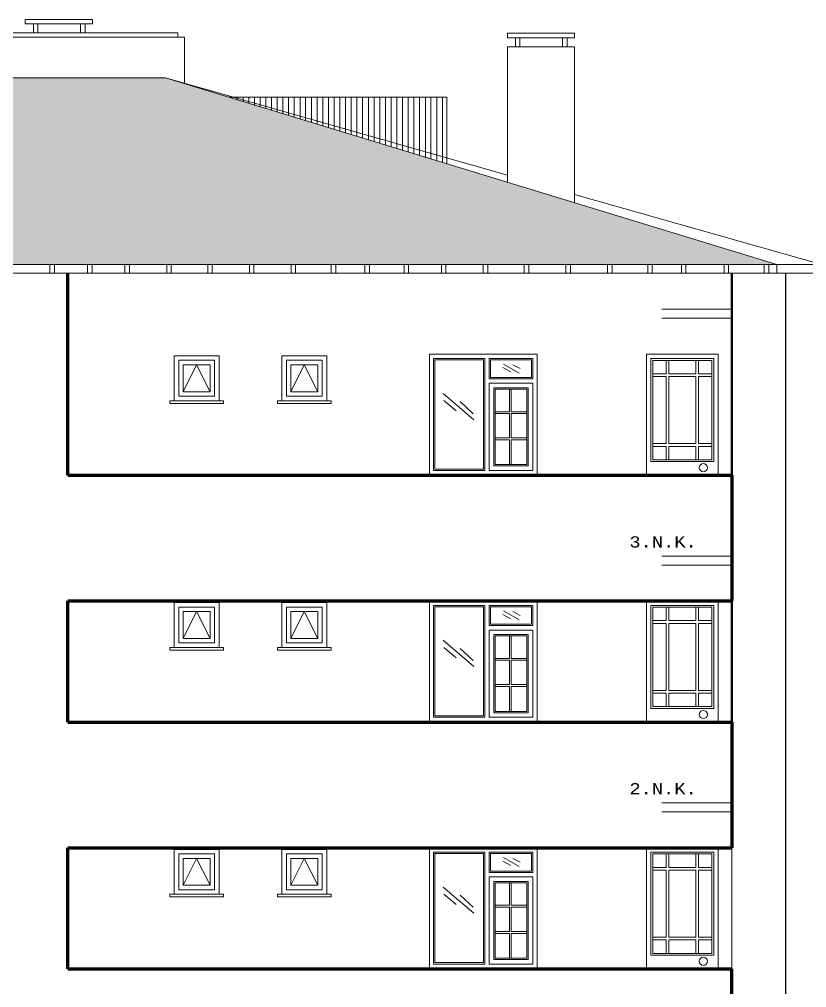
# Model space of a CAD drawing. Header units: millimetres. Extents: x 35860 to 71103, y -11298 to -8385.
# Drawn here: x 60569 to 61447, y -10119 to -9040 of the extents above; entities that cross this region are included whole.
import ezdxf
from ezdxf.enums import TextEntityAlignment as Align

# ---------------------------------------------------------------- set-up
doc = ezdxf.new("R2010")
doc.units = ezdxf.units.MM
doc.header["$MEASUREMENT"] = 0
doc.layers.get('0').update_dxf_attribs({"lineweight": 15})
for name, color, linetype, lineweight in [('02', 2, 'Continuous', 20), ('03_Yazı', 1, 'Continuous', 30), ('05', 4, 'Continuous', 50), ('07', 3, 'Continuous', 70)]:
    doc.layers.add(name, color=color, linetype=linetype, lineweight=lineweight)
doc.layers.add('1', color=1, linetype='Continuous')
doc.styles.add('C', font='')
doc.styles.get('C').set_extended_font_data('Courier New Tur')

msp = doc.modelspace()

# ---------------------------------------------------------------- hatches: boundary and pattern name
h = msp.add_hatch()
h.set_pattern_fill('AR-RSHKE,_O', color=256, scale=0.075)
h.set_pattern_definition([(0, (-8.576, 0), (48.5775, 22.86), [11.43, -9.525, 13.335, -5.715, 17.145, -7.62]), (0, (2.854, 0.952), (48.5775, 22.86), [9.525, -36.195, 7.62, -11.43]), (0, (25.714, -1.429), (48.5775, 22.86), [5.715, -59.055]), (90, (-8.576, 0), (-16.1925, 22.86), [21.9075, -69.5325]), (90, (2.854, 0), (-16.1925, 22.86), [21.43125, -70.00875]), (90, (12.379, 0), (-16.1925, 22.86), [20.0025, -71.4375]), (90, (25.714, -1.429), (-16.1925, 22.86), [21.9075, -69.5325]), (90, (31.429, -1.429), (-16.1925, 22.86), [21.9075, -69.5325]), (90, (48.574, 0), (-16.1925, 22.86), [20.955, -70.485])])
h.paths.add_polyline_path([(60732.1, -9105.4), (60494.8, -9105.4), (59763.2, -9313.4), (61413.5, -9313.4)])

# ---------------------------------------------------------------- linework, layer by layer
for p, q in [((61113.2, -9055.9), (61113.2, -9060.9)), ((61113.2, -9055.9), (61188.2, -9055.9)), ((61113.2, -9060.9), (61188.2, -9060.9)), ((61122.2, -9070.9), (61122.2, -9060.9)), ((61127.2, -9070.9), (61127.2, -9060.9)), ((61174.8, -9070.9), (61174.8, -9060.9)), ((61179.8, -9070.9), (61179.8, -9060.9)), ((61188.2, -9055.9), (61188.2, -9060.9)), ((61113.2, -9070.9), (61113.2, -9221.7)), ((61113.2, -9070.9), (61188.2, -9070.9)), ((61188.2, -9070.9), (61188.2, -9244.6)), ((60494.8, -9105.4), (60732.1, -9105.4)), ((60732.1, -9105.4), (61413.5, -9313.4)), ((61113.2, -9214.1), (60732.1, -9105.4)), ((61463.5, -9313.4), (61188.2, -9235.4)), ((59763.2, -9313.4), (61413.5, -9313.4)), ((60603.3, -9323.4), (60603.3, -9313.4)), ((60608.3, -9323.4), (60608.3, -9313.4)), ((60645.4, -9323.4), (60645.4, -9313.4)), ((60650.4, -9323.4), (60650.4, -9313.4)), ((60687, -9323.4), (60687, -9313.4)), ((60692, -9323.4), (60692, -9313.4)), ((60733.5, -9323.4), (60733.5, -9313.4)), ((60738.5, -9323.4), (60738.5, -9313.4)), ((60779.2, -9323.4), (60779.2, -9313.4)), ((60784.2, -9323.4), (60784.2, -9313.4)), ((60825.7, -9323.4), (60825.7, -9313.4)), ((60830.7, -9323.4), (60830.7, -9313.4)), ((60872.1, -9323.4), (60872.1, -9313.4)), ((60877.1, -9323.4), (60877.1, -9313.4)), ((60917, -9323.4), (60917, -9313.4)), ((60922, -9323.4), (60922, -9313.4)), ((60954.5, -9323.4), (60954.5, -9313.4)), ((60959.5, -9323.4), (60959.5, -9313.4)), ((60998.2, -9323.4), (60998.2, -9313.4)), ((61003.2, -9323.4), (61003.2, -9313.4)), ((61039.8, -9323.4), (61039.8, -9313.4)), ((61044.8, -9323.4), (61044.8, -9313.4)), ((61086.3, -9323.4), (61086.3, -9313.4)), ((61091.3, -9323.4), (61091.3, -9313.4)), ((61132, -9323.4), (61132, -9313.4)), ((61137, -9323.4), (61137, -9313.4)), ((61178.5, -9323.4), (61178.5, -9313.4)), ((61183.5, -9323.4), (61183.5, -9313.4)), ((61225, -9323.4), (61225, -9313.4)), ((61230, -9323.4), (61230, -9313.4)), ((61269.8, -9323.4), (61269.8, -9313.4)), ((61274.8, -9323.4), (61274.8, -9313.4)), ((61307.3, -9323.4), (61307.3, -9313.4)), ((61312.3, -9323.4), (61312.3, -9313.4)), ((61354.7, -9323.4), (61354.7, -9313.4)), ((61359.7, -9323.4), (61359.7, -9313.4)), ((61399.5, -9323.4), (61399.5, -9313.4)), ((61404.5, -9323.4), (61404.5, -9313.4)), ((61413.5, -9323.4), (61413.5, -9313.4)), ((61413.5, -9313.4), (61423.5, -9313.4)), ((61423.5, -9313.4), (61463.5, -9313.4)), ((61363.5, -9323.4), (59813.2, -9323.4)), ((60813.2, -9323.4), (59913.2, -9323.4)), ((61363.5, -9323.4), (61413.5, -9323.4)), ((61463.5, -9323.4), (61413.5, -9323.4)), ((61285.4, -9363.4), (61363.5, -9363.4)), ((61285.4, -9373.4), (61363.5, -9373.4)), ((61026.5, -9548.4), (61026.5, -9413.4)), ((61026.5, -9548.4), (61026.5, -9413.4)), ((61026.5, -9548), (61026.5, -9413.4)), ((61026.5, -9413.4), (61146.5, -9413.4)), ((61026.5, -9548.4), (61026.5, -9413.4)), ((61026.5, -9548.4), (61026.5, -9413.4)), ((61026.5, -9548), (61026.5, -9413.4)), ((61026.5, -9413.4), (61026.5, -9548.4)), ((61026.5, -9413.4), (61026.5, -9548.4)), ((61026.5, -9413.4), (61026.5, -9548.4)), ((61030.8, -9471.4), (61030.8, -9418.4)), ((61030.8, -9471.4), (61030.8, -9418.4)), ((61030.8, -9471.4), (61030.8, -9418.4)), ((61030.8, -9418.4), (61088.1, -9418.4)), ((61046.5, -9413.4), (61146.5, -9413.4)), ((61046.5, -9413.4), (61146.5, -9413.4)), ((61050.8, -9418.4), (61088.1, -9418.4)), ((61050.8, -9418.4), (61088.1, -9418.4)), ((61088.1, -9468.9), (61088.1, -9418.4)), ((61088.1, -9468.9), (61088.1, -9418.4)), ((61088.1, -9468.9), (61088.1, -9418.4)), ((61093.1, -9418.4), (61093.1, -9440.9)), ((61093.1, -9418.4), (61141.5, -9418.4)), ((61093.1, -9418.4), (61093.1, -9440.9)), ((61093.1, -9418.4), (61141.5, -9418.4)), ((61093.1, -9418.4), (61093.1, -9440.9)), ((61093.1, -9418.4), (61141.5, -9418.4)), ((61141.5, -9418.4), (61141.5, -9440.9)), ((61141.5, -9418.4), (61141.5, -9440.9)), ((61141.5, -9418.4), (61141.5, -9440.9)), ((61146.5, -9413.4), (61146.5, -9548.4)), ((61146.5, -9413.4), (61146.5, -9545.9)), ((61146.5, -9548.4), (61146.5, -9413.4)), ((61146.5, -9413.4), (61146.5, -9548.4)), ((61146.5, -9413.4), (61146.5, -9545.9)), ((61146.5, -9548.4), (61146.5, -9413.4)), ((61146.5, -9413.4), (61146.5, -9548.4)), ((61146.5, -9413.4), (61146.5, -9545.9)), ((61146.5, -9548.4), (61146.5, -9413.4)), ((61268.2, -9548.4), (61268.2, -9413.4)), ((61268.2, -9548.4), (61268.2, -9413.4)), ((61268.2, -9548), (61268.2, -9413.4)), ((61268.2, -9413.4), (61268.2, -9548.4)), ((61268.2, -9413.4), (61268.2, -9548.4)), ((61268.2, -9413.4), (61268.2, -9548.4)), ((61348.2, -9413.4), (61268.2, -9413.4)), ((61348.2, -9413.4), (61268.2, -9413.4)), ((61348.2, -9413.4), (61268.2, -9413.4)), ((61273.2, -9418.4), (61273.2, -9533.2)), ((61343.2, -9418.4), (61273.2, -9418.4)), ((61273.2, -9418.4), (61273.2, -9533.2)), ((61343.2, -9418.4), (61273.2, -9418.4)), ((61273.2, -9418.4), (61273.2, -9533.2)), ((61343.2, -9418.4), (61273.2, -9418.4)), ((61343.2, -9418.4), (61343.2, -9533.2)), ((61343.2, -9418.4), (61343.2, -9533.2)), ((61343.2, -9418.4), (61343.2, -9533.2)), ((61348.2, -9413.4), (61348.2, -9548.4)), ((60766.9, -9425.3), (60751.9, -9455.3)), ((60781.9, -9455.3), (60766.9, -9425.3)), ((60886.9, -9425.3), (60871.9, -9455.3)), ((60901.9, -9455.3), (60886.9, -9425.3)), ((61032.3, -9466.4), (61032.3, -9419.9)), ((61032.3, -9466.4), (61032.3, -9419.9)), ((61032.3, -9419.9), (61086.6, -9419.9)), ((61032.3, -9466.4), (61032.3, -9419.9)), ((61052.3, -9419.9), (61086.6, -9419.9)), ((61052.3, -9419.9), (61086.6, -9419.9)), ((61086.6, -9463.9), (61086.6, -9419.9)), ((61086.6, -9463.9), (61086.6, -9419.9)), ((61086.6, -9463.9), (61086.6, -9419.9)), ((61094.6, -9419.9), (61094.6, -9439.4)), ((61094.6, -9419.9), (61140, -9419.9)), ((61094.6, -9419.9), (61094.6, -9439.4)), ((61094.6, -9419.9), (61140, -9419.9)), ((61094.6, -9419.9), (61094.6, -9439.4)), ((61094.6, -9419.9), (61140, -9419.9)), ((61117.1, -9433.3), (61108.1, -9428.4)), ((61126.5, -9434.5), (61108.8, -9424.5)), ((61127.5, -9429.6), (61119.5, -9425.3)), ((61140, -9419.9), (61140, -9439.4)), ((61140, -9419.9), (61140, -9439.4)), ((61140, -9419.9), (61140, -9439.4)), ((61275.2, -9420.4), (61275.2, -9531.2)), ((61341.2, -9420.4), (61275.2, -9420.4)), ((61275.2, -9420.4), (61275.2, -9531.2)), ((61341.2, -9420.4), (61275.2, -9420.4)), ((61275.2, -9420.4), (61275.2, -9531.2)), ((61341.2, -9420.4), (61275.2, -9420.4)), ((61290.2, -9420.4), (61290.2, -9435.4)), ((61290.2, -9420.4), (61290.2, -9435.4)), ((61290.2, -9420.4), (61290.2, -9435.4)), ((61293.2, -9420.4), (61293.2, -9435.4)), ((61293.2, -9420.4), (61293.2, -9435.4)), ((61293.2, -9420.4), (61293.2, -9435.4)), ((61323.2, -9420.4), (61323.2, -9435.4)), ((61323.2, -9420.4), (61323.2, -9435.4)), ((61323.2, -9420.4), (61323.2, -9435.4)), ((61326.2, -9420.4), (61326.2, -9435.4)), ((61326.2, -9420.4), (61326.2, -9435.4)), ((61326.2, -9420.4), (61326.2, -9435.4)), ((61341.2, -9420.4), (61341.2, -9531.2)), ((61341.2, -9420.4), (61341.2, -9531.2)), ((61341.2, -9420.4), (61341.2, -9531.2)), ((61140, -9439.4), (61094.6, -9439.4)), ((61140, -9439.4), (61094.6, -9439.4)), ((61140, -9439.4), (61094.6, -9439.4)), ((61290.2, -9435.4), (61275.2, -9435.4)), ((61290.2, -9435.4), (61275.2, -9435.4)), ((61290.2, -9435.4), (61275.2, -9435.4)), ((61290.2, -9438.4), (61275.2, -9438.4)), ((61290.2, -9438.4), (61275.2, -9438.4)), ((61290.2, -9438.4), (61275.2, -9438.4)), ((61290.2, -9438.4), (61290.2, -9513.2)), ((61290.2, -9438.4), (61290.2, -9513.2)), ((61290.2, -9438.4), (61290.2, -9513.2)), ((61323.2, -9435.4), (61293.2, -9435.4)), ((61323.2, -9435.4), (61293.2, -9435.4)), ((61323.2, -9435.4), (61293.2, -9435.4)), ((61293.2, -9438.4), (61293.2, -9513.2)), ((61323.2, -9438.4), (61293.2, -9438.4)), ((61293.2, -9438.4), (61293.2, -9513.2)), ((61323.2, -9438.4), (61293.2, -9438.4)), ((61293.2, -9438.4), (61293.2, -9513.2)), ((61323.2, -9438.4), (61293.2, -9438.4)), ((61323.2, -9438.4), (61323.2, -9513.2)), ((61323.2, -9438.4), (61323.2, -9513.2)), ((61323.2, -9438.4), (61323.2, -9513.2)), ((61341.2, -9435.4), (61326.2, -9435.4)), ((61341.2, -9435.4), (61326.2, -9435.4)), ((61341.2, -9435.4), (61326.2, -9435.4)), ((61326.2, -9438.4), (61326.2, -9513.2)), ((61341.2, -9438.4), (61326.2, -9438.4)), ((61326.2, -9438.4), (61326.2, -9513.2)), ((61341.2, -9438.4), (61326.2, -9438.4)), ((61326.2, -9438.4), (61326.2, -9513.2)), ((61341.2, -9438.4), (61326.2, -9438.4)), ((61086.6, -9541.5), (61086.6, -9447.4)), ((61086.6, -9541.5), (61086.6, -9447.4)), ((61086.6, -9541.5), (61086.6, -9447.4)), ((61088.1, -9543), (61088.1, -9445.9)), ((61088.1, -9543), (61088.1, -9445.9)), ((61088.1, -9543), (61088.1, -9445.9)), ((61141.5, -9440.9), (61093.1, -9440.9)), ((61141.5, -9440.9), (61093.1, -9440.9)), ((61141.5, -9440.9), (61093.1, -9440.9)), ((61093.1, -9445.9), (61093.1, -9543)), ((61093.1, -9445.9), (61141.5, -9445.9)), ((61093.1, -9445.9), (61093.1, -9543)), ((61093.1, -9445.9), (61141.5, -9445.9)), ((61093.1, -9445.9), (61093.1, -9543)), ((61093.1, -9445.9), (61141.5, -9445.9)), ((61098.1, -9538), (61098.1, -9450.9)), ((61098.1, -9450.9), (61136.5, -9450.9)), ((61098.1, -9538), (61098.1, -9450.9)), ((61098.1, -9450.9), (61136.5, -9450.9)), ((61098.1, -9538), (61098.1, -9450.9)), ((61098.1, -9450.9), (61136.5, -9450.9)), ((61136.5, -9450.9), (61136.5, -9538)), ((61136.5, -9450.9), (61136.5, -9538)), ((61136.5, -9450.9), (61136.5, -9538)), ((61141.5, -9445.9), (61141.5, -9543)), ((61141.5, -9445.9), (61141.5, -9543)), ((61141.5, -9445.9), (61141.5, -9543)), ((61030.8, -9543), (61030.8, -9458.4)), ((61030.8, -9543), (61030.8, -9458.4)), ((61030.8, -9543), (61030.8, -9458.4)), ((61032.3, -9541.5), (61032.3, -9459.9)), ((61032.3, -9541.5), (61032.3, -9459.9)), ((61032.3, -9541.5), (61032.3, -9459.9)), ((61075.9, -9486.5), (61041.5, -9457.2)), ((61099.6, -9536.5), (61099.6, -9452.4)), ((61099.6, -9452.4), (61135, -9452.4)), ((61099.6, -9536.5), (61099.6, -9452.4)), ((61099.6, -9452.4), (61135, -9452.4)), ((61099.6, -9536.5), (61099.6, -9452.4)), ((61099.6, -9452.4), (61135, -9452.4)), ((61115.6, -9452.4), (61115.6, -9477.6)), ((61115.6, -9452.4), (61115.6, -9477.6)), ((61115.6, -9452.4), (61115.6, -9477.6)), ((61117.6, -9452.4), (61117.6, -9477.6)), ((61117.6, -9452.4), (61117.6, -9477.6)), ((61117.6, -9452.4), (61117.6, -9477.6)), ((61135, -9452.4), (61135, -9536.5)), ((61135, -9452.4), (61135, -9536.5)), ((61135, -9452.4), (61135, -9536.5)), ((60736.9, -9468.3), (60736.9, -9465.3)), ((60736.9, -9465.3), (60741.9, -9465.3)), ((60796.9, -9468.3), (60736.9, -9468.3)), ((60791.9, -9465.3), (60796.9, -9465.3)), ((60796.9, -9465.3), (60796.9, -9468.3)), ((60856.9, -9468.3), (60856.9, -9465.3)), ((60856.9, -9465.3), (60861.9, -9465.3)), ((60916.9, -9468.3), (60856.9, -9468.3)), ((60911.9, -9465.3), (60916.9, -9465.3)), ((60916.9, -9465.3), (60916.9, -9468.3)), ((61056.3, -9476.8), (61042.5, -9465.2)), ((61075.2, -9479.8), (61060.6, -9466.4)), ((61099.6, -9477.6), (61115.6, -9477.6)), ((61099.6, -9477.6), (61115.6, -9477.6)), ((61099.6, -9477.6), (61115.6, -9477.6)), ((61099.6, -9479.6), (61115.6, -9479.6)), ((61099.6, -9479.6), (61115.6, -9479.6)), ((61099.6, -9479.6), (61115.6, -9479.6)), ((61115.6, -9479.6), (61115.6, -9506.7)), ((61115.6, -9479.6), (61115.6, -9506.7)), ((61115.6, -9479.6), (61115.6, -9506.7)), ((61117.6, -9477.6), (61135, -9477.6)), ((61117.6, -9477.6), (61135, -9477.6)), ((61117.6, -9477.6), (61135, -9477.6)), ((61117.6, -9479.6), (61117.6, -9506.7)), ((61117.6, -9479.6), (61135, -9479.6)), ((61117.6, -9479.6), (61117.6, -9506.7)), ((61117.6, -9479.6), (61135, -9479.6)), ((61117.6, -9479.6), (61117.6, -9506.7)), ((61117.6, -9479.6), (61135, -9479.6)), ((61099.6, -9506.7), (61115.6, -9506.7)), ((61099.6, -9506.7), (61115.6, -9506.7)), ((61099.6, -9506.7), (61115.6, -9506.7)), ((61115.6, -9508.9), (61099.6, -9508.9)), ((61115.6, -9508.9), (61099.6, -9508.9)), ((61115.6, -9508.9), (61099.6, -9508.9)), ((61115.6, -9508.9), (61115.6, -9536.5)), ((61115.6, -9508.9), (61115.6, -9536.5)), ((61115.6, -9508.9), (61115.6, -9536.5)), ((61117.6, -9506.7), (61135.1, -9506.7)), ((61117.6, -9506.7), (61135.1, -9506.7)), ((61117.6, -9506.7), (61135.1, -9506.7)), ((61117.6, -9508.9), (61117.6, -9536.5)), ((61135, -9508.9), (61117.6, -9508.9)), ((61117.6, -9508.9), (61117.6, -9536.5)), ((61135, -9508.9), (61117.6, -9508.9)), ((61117.6, -9508.9), (61117.6, -9536.5)), ((61135, -9508.9), (61117.6, -9508.9)), ((61275.2, -9513.2), (61290.2, -9513.2)), ((61275.2, -9513.2), (61290.2, -9513.2)), ((61275.2, -9513.2), (61290.2, -9513.2)), ((61293.2, -9513.2), (61323.2, -9513.2)), ((61293.2, -9513.2), (61323.2, -9513.2)), ((61293.2, -9513.2), (61323.2, -9513.2)), ((61326.2, -9513.2), (61341.2, -9513.2)), ((61326.2, -9513.2), (61341.2, -9513.2)), ((61326.2, -9513.2), (61341.2, -9513.2)), ((61275.2, -9516.2), (61290.2, -9516.2)), ((61275.2, -9516.2), (61290.2, -9516.2)), ((61275.2, -9516.2), (61290.2, -9516.2)), ((61290.2, -9516.2), (61290.2, -9531.2)), ((61290.2, -9516.2), (61290.2, -9531.2)), ((61290.2, -9516.2), (61290.2, -9531.2)), ((61293.2, -9516.2), (61323.2, -9516.2)), ((61293.2, -9516.2), (61293.2, -9531.2)), ((61293.2, -9516.2), (61323.2, -9516.2)), ((61293.2, -9516.2), (61293.2, -9531.2)), ((61293.2, -9516.2), (61323.2, -9516.2)), ((61293.2, -9516.2), (61293.2, -9531.2)), ((61323.2, -9516.2), (61323.2, -9531.2)), ((61323.2, -9516.2), (61323.2, -9531.2)), ((61323.2, -9516.2), (61323.2, -9531.2)), ((61326.2, -9516.2), (61326.2, -9531.2)), ((61326.2, -9516.2), (61341.2, -9516.2)), ((61326.2, -9516.2), (61326.2, -9531.2)), ((61326.2, -9516.2), (61341.2, -9516.2)), ((61326.2, -9516.2), (61326.2, -9531.2)), ((61326.2, -9516.2), (61341.2, -9516.2)), ((61135, -9536.5), (61099.6, -9536.5)), ((61135, -9536.5), (61099.6, -9536.5)), ((61135, -9536.5), (61099.6, -9536.5)), ((61273.2, -9533.2), (61343.2, -9533.2)), ((61273.2, -9533.2), (61343.2, -9533.2)), ((61273.2, -9533.2), (61343.2, -9533.2)), ((61275.2, -9531.2), (61341.2, -9531.2)), ((61275.2, -9531.2), (61341.2, -9531.2)), ((61275.2, -9531.2), (61341.2, -9531.2)), ((61088.1, -9543), (61030.8, -9543)), ((61086.6, -9541.5), (61032.3, -9541.5)), ((61088.1, -9543), (61050.8, -9543)), ((61088.1, -9543), (61050.8, -9543)), ((61086.6, -9541.5), (61052.3, -9541.5)), ((61086.6, -9541.5), (61052.3, -9541.5)), ((61141.5, -9543), (61093.1, -9543)), ((61141.5, -9543), (61093.1, -9543)), ((61141.5, -9543), (61093.1, -9543)), ((61136.5, -9538), (61098.1, -9538)), ((61136.5, -9538), (61098.1, -9538)), ((61136.5, -9538), (61098.1, -9538)), ((61285.4, -9638.4), (61363.5, -9638.4)), ((61285.4, -9648.4), (61363.5, -9648.4)), ((61026.5, -9823.4), (61026.5, -9688.4)), ((61026.5, -9823.4), (61026.5, -9688.4)), ((61026.5, -9823), (61026.5, -9688.4)), ((61026.5, -9688.4), (61146.5, -9688.4)), ((61026.5, -9823.4), (61026.5, -9688.4)), ((61026.5, -9823.4), (61026.5, -9688.4)), ((61026.5, -9823), (61026.5, -9688.4)), ((61026.5, -9688.4), (61026.5, -9823.4)), ((61026.5, -9688.4), (61026.5, -9823.4)), ((61026.5, -9688.4), (61026.5, -9823.4)), ((61046.5, -9688.4), (61146.5, -9688.4)), ((61046.5, -9688.4), (61146.5, -9688.4)), ((61146.5, -9688.4), (61146.5, -9823.4)), ((61146.5, -9688.4), (61146.5, -9820.9)), ((61146.5, -9823.4), (61146.5, -9688.4)), ((61146.5, -9688.4), (61146.5, -9823.4)), ((61146.5, -9688.4), (61146.5, -9820.9)), ((61146.5, -9823.4), (61146.5, -9688.4)), ((61146.5, -9688.4), (61146.5, -9823.4)), ((61146.5, -9688.4), (61146.5, -9820.9)), ((61146.5, -9823.4), (61146.5, -9688.4)), ((61268.2, -9823.4), (61268.2, -9688.4)), ((61268.2, -9823.4), (61268.2, -9688.4)), ((61268.2, -9823), (61268.2, -9688.4)), ((61268.2, -9688.4), (61268.2, -9823.4)), ((61268.2, -9688.4), (61268.2, -9823.4)), ((61268.2, -9688.4), (61268.2, -9823.4)), ((61348.2, -9688.4), (61268.2, -9688.4)), ((61348.2, -9688.4), (61268.2, -9688.4)), ((61348.2, -9688.4), (61268.2, -9688.4)), ((61348.2, -9688.4), (61348.2, -9823.4)), ((61030.8, -9746.4), (61030.8, -9693.4)), ((61030.8, -9746.4), (61030.8, -9693.4)), ((61030.8, -9746.4), (61030.8, -9693.4)), ((61030.8, -9693.4), (61088.1, -9693.4)), ((61032.3, -9741.4), (61032.3, -9694.9)), ((61032.3, -9741.4), (61032.3, -9694.9)), ((61032.3, -9694.9), (61086.6, -9694.9)), ((61032.3, -9741.4), (61032.3, -9694.9)), ((61050.8, -9693.4), (61088.1, -9693.4)), ((61050.8, -9693.4), (61088.1, -9693.4)), ((61052.3, -9694.9), (61086.6, -9694.9)), ((61052.3, -9694.9), (61086.6, -9694.9)), ((61086.6, -9738.9), (61086.6, -9694.9)), ((61086.6, -9738.9), (61086.6, -9694.9)), ((61086.6, -9738.9), (61086.6, -9694.9)), ((61088.1, -9743.9), (61088.1, -9693.4)), ((61088.1, -9743.9), (61088.1, -9693.4)), ((61088.1, -9743.9), (61088.1, -9693.4)), ((61093.1, -9693.4), (61093.1, -9715.9)), ((61093.1, -9693.4), (61141.5, -9693.4)), ((61093.1, -9693.4), (61093.1, -9715.9)), ((61093.1, -9693.4), (61141.5, -9693.4)), ((61093.1, -9693.4), (61093.1, -9715.9)), ((61093.1, -9693.4), (61141.5, -9693.4)), ((61094.6, -9694.9), (61094.6, -9714.4)), ((61094.6, -9694.9), (61140, -9694.9)), ((61094.6, -9694.9), (61094.6, -9714.4)), ((61094.6, -9694.9), (61140, -9694.9)), ((61094.6, -9694.9), (61094.6, -9714.4)), ((61094.6, -9694.9), (61140, -9694.9)), ((61140, -9694.9), (61140, -9714.4)), ((61140, -9694.9), (61140, -9714.4)), ((61140, -9694.9), (61140, -9714.4)), ((61141.5, -9693.4), (61141.5, -9715.9)), ((61141.5, -9693.4), (61141.5, -9715.9)), ((61141.5, -9693.4), (61141.5, -9715.9)), ((61273.2, -9693.4), (61273.2, -9808.2)), ((61343.2, -9693.4), (61273.2, -9693.4)), ((61273.2, -9693.4), (61273.2, -9808.2)), ((61343.2, -9693.4), (61273.2, -9693.4)), ((61273.2, -9693.4), (61273.2, -9808.2)), ((61343.2, -9693.4), (61273.2, -9693.4)), ((61275.2, -9695.4), (61275.2, -9806.2)), ((61341.2, -9695.4), (61275.2, -9695.4)), ((61275.2, -9695.4), (61275.2, -9806.2)), ((61341.2, -9695.4), (61275.2, -9695.4)), ((61275.2, -9695.4), (61275.2, -9806.2)), ((61341.2, -9695.4), (61275.2, -9695.4)), ((61290.2, -9695.4), (61290.2, -9710.4)), ((61290.2, -9695.4), (61290.2, -9710.4)), ((61290.2, -9695.4), (61290.2, -9710.4)), ((61293.2, -9695.4), (61293.2, -9710.4)), ((61293.2, -9695.4), (61293.2, -9710.4)), ((61293.2, -9695.4), (61293.2, -9710.4)), ((61323.2, -9695.4), (61323.2, -9710.4)), ((61323.2, -9695.4), (61323.2, -9710.4)), ((61323.2, -9695.4), (61323.2, -9710.4)), ((61326.2, -9695.4), (61326.2, -9710.4)), ((61326.2, -9695.4), (61326.2, -9710.4)), ((61326.2, -9695.4), (61326.2, -9710.4)), ((61341.2, -9695.4), (61341.2, -9806.2)), ((61341.2, -9695.4), (61341.2, -9806.2)), ((61341.2, -9695.4), (61341.2, -9806.2)), ((61343.2, -9693.4), (61343.2, -9808.2)), ((61343.2, -9693.4), (61343.2, -9808.2)), ((61343.2, -9693.4), (61343.2, -9808.2)), ((60766.9, -9700.3), (60751.9, -9730.3)), ((60781.9, -9730.3), (60766.9, -9700.3)), ((60886.9, -9700.3), (60871.9, -9730.3)), ((60901.9, -9730.3), (60886.9, -9700.3)), ((61117.1, -9708.3), (61108.1, -9703.4)), ((61126.5, -9709.5), (61108.8, -9699.5)), ((61127.5, -9704.6), (61119.5, -9700.3)), ((61141.5, -9715.9), (61093.1, -9715.9)), ((61141.5, -9715.9), (61093.1, -9715.9)), ((61141.5, -9715.9), (61093.1, -9715.9)), ((61140, -9714.4), (61094.6, -9714.4)), ((61140, -9714.4), (61094.6, -9714.4)), ((61140, -9714.4), (61094.6, -9714.4)), ((61290.2, -9710.4), (61275.2, -9710.4)), ((61290.2, -9710.4), (61275.2, -9710.4)), ((61290.2, -9710.4), (61275.2, -9710.4)), ((61290.2, -9713.4), (61275.2, -9713.4)), ((61290.2, -9713.4), (61275.2, -9713.4)), ((61290.2, -9713.4), (61275.2, -9713.4)), ((61290.2, -9713.4), (61290.2, -9788.2)), ((61290.2, -9713.4), (61290.2, -9788.2)), ((61290.2, -9713.4), (61290.2, -9788.2)), ((61323.2, -9710.4), (61293.2, -9710.4)), ((61323.2, -9710.4), (61293.2, -9710.4)), ((61323.2, -9710.4), (61293.2, -9710.4)), ((61293.2, -9713.4), (61293.2, -9788.2)), ((61323.2, -9713.4), (61293.2, -9713.4)), ((61293.2, -9713.4), (61293.2, -9788.2)), ((61323.2, -9713.4), (61293.2, -9713.4)), ((61293.2, -9713.4), (61293.2, -9788.2)), ((61323.2, -9713.4), (61293.2, -9713.4)), ((61323.2, -9713.4), (61323.2, -9788.2)), ((61323.2, -9713.4), (61323.2, -9788.2)), ((61323.2, -9713.4), (61323.2, -9788.2)), ((61341.2, -9710.4), (61326.2, -9710.4)), ((61341.2, -9710.4), (61326.2, -9710.4)), ((61341.2, -9710.4), (61326.2, -9710.4)), ((61326.2, -9713.4), (61326.2, -9788.2)), ((61341.2, -9713.4), (61326.2, -9713.4)), ((61326.2, -9713.4), (61326.2, -9788.2)), ((61341.2, -9713.4), (61326.2, -9713.4)), ((61326.2, -9713.4), (61326.2, -9788.2)), ((61341.2, -9713.4), (61326.2, -9713.4)), ((61086.6, -9816.5), (61086.6, -9722.4)), ((61086.6, -9816.5), (61086.6, -9722.4)), ((61086.6, -9816.5), (61086.6, -9722.4)), ((61088.1, -9818), (61088.1, -9720.9)), ((61088.1, -9818), (61088.1, -9720.9)), ((61088.1, -9818), (61088.1, -9720.9)), ((61093.1, -9720.9), (61093.1, -9818)), ((61093.1, -9720.9), (61141.5, -9720.9)), ((61093.1, -9720.9), (61093.1, -9818)), ((61093.1, -9720.9), (61141.5, -9720.9)), ((61093.1, -9720.9), (61093.1, -9818)), ((61093.1, -9720.9), (61141.5, -9720.9)), ((61098.1, -9813), (61098.1, -9725.9)), ((61098.1, -9725.9), (61136.5, -9725.9)), ((61098.1, -9813), (61098.1, -9725.9)), ((61098.1, -9725.9), (61136.5, -9725.9)), ((61098.1, -9813), (61098.1, -9725.9)), ((61098.1, -9725.9), (61136.5, -9725.9)), ((61099.6, -9811.5), (61099.6, -9727.4)), ((61099.6, -9727.4), (61135, -9727.4)), ((61099.6, -9811.5), (61099.6, -9727.4)), ((61099.6, -9727.4), (61135, -9727.4)), ((61099.6, -9811.5), (61099.6, -9727.4)), ((61099.6, -9727.4), (61135, -9727.4)), ((61115.6, -9727.4), (61115.6, -9752.6)), ((61115.6, -9727.4), (61115.6, -9752.6)), ((61115.6, -9727.4), (61115.6, -9752.6)), ((61117.6, -9727.4), (61117.6, -9752.6)), ((61117.6, -9727.4), (61117.6, -9752.6)), ((61117.6, -9727.4), (61117.6, -9752.6)), ((61135, -9727.4), (61135, -9811.5)), ((61135, -9727.4), (61135, -9811.5)), ((61135, -9727.4), (61135, -9811.5)), ((61136.5, -9725.9), (61136.5, -9813)), ((61136.5, -9725.9), (61136.5, -9813)), ((61136.5, -9725.9), (61136.5, -9813)), ((61141.5, -9720.9), (61141.5, -9818)), ((61141.5, -9720.9), (61141.5, -9818)), ((61141.5, -9720.9), (61141.5, -9818)), ((60736.9, -9743.3), (60736.9, -9740.3)), ((60736.9, -9740.3), (60741.9, -9740.3)), ((60791.9, -9740.3), (60796.9, -9740.3)), ((60796.9, -9740.3), (60796.9, -9743.3)), ((60856.9, -9743.3), (60856.9, -9740.3)), ((60856.9, -9740.3), (60861.9, -9740.3)), ((60911.9, -9740.3), (60916.9, -9740.3)), ((60916.9, -9740.3), (60916.9, -9743.3)), ((61030.8, -9818), (61030.8, -9733.4)), ((61030.8, -9818), (61030.8, -9733.4)), ((61030.8, -9818), (61030.8, -9733.4)), ((61032.3, -9816.5), (61032.3, -9734.9)), ((61032.3, -9816.5), (61032.3, -9734.9)), ((61032.3, -9816.5), (61032.3, -9734.9)), ((61075.9, -9761.5), (61041.5, -9732.2)), ((61056.3, -9751.8), (61042.5, -9740.2)), ((61075.2, -9754.8), (61060.6, -9741.4)), ((60796.9, -9743.3), (60736.9, -9743.3)), ((60916.9, -9743.3), (60856.9, -9743.3)), ((61099.6, -9752.6), (61115.6, -9752.6)), ((61099.6, -9752.6), (61115.6, -9752.6)), ((61099.6, -9752.6), (61115.6, -9752.6)), ((61117.6, -9752.6), (61135, -9752.6)), ((61117.6, -9752.6), (61135, -9752.6)), ((61117.6, -9752.6), (61135, -9752.6)), ((61099.6, -9754.6), (61115.6, -9754.6)), ((61099.6, -9754.6), (61115.6, -9754.6)), ((61099.6, -9754.6), (61115.6, -9754.6)), ((61115.6, -9754.6), (61115.6, -9781.7)), ((61115.6, -9754.6), (61115.6, -9781.7)), ((61115.6, -9754.6), (61115.6, -9781.7)), ((61117.6, -9754.6), (61117.6, -9781.7)), ((61117.6, -9754.6), (61135, -9754.6)), ((61117.6, -9754.6), (61117.6, -9781.7)), ((61117.6, -9754.6), (61135, -9754.6)), ((61117.6, -9754.6), (61117.6, -9781.7)), ((61117.6, -9754.6), (61135, -9754.6)), ((61099.6, -9781.7), (61115.6, -9781.7)), ((61099.6, -9781.7), (61115.6, -9781.7)), ((61099.6, -9781.7), (61115.6, -9781.7)), ((61115.6, -9783.9), (61099.6, -9783.9)), ((61115.6, -9783.9), (61099.6, -9783.9)), ((61115.6, -9783.9), (61099.6, -9783.9)), ((61115.6, -9783.9), (61115.6, -9811.5)), ((61115.6, -9783.9), (61115.6, -9811.5)), ((61115.6, -9783.9), (61115.6, -9811.5)), ((61117.6, -9781.7), (61135.1, -9781.7)), ((61117.6, -9781.7), (61135.1, -9781.7)), ((61117.6, -9781.7), (61135.1, -9781.7)), ((61117.6, -9783.9), (61117.6, -9811.5)), ((61135, -9783.9), (61117.6, -9783.9)), ((61117.6, -9783.9), (61117.6, -9811.5)), ((61135, -9783.9), (61117.6, -9783.9)), ((61117.6, -9783.9), (61117.6, -9811.5)), ((61135, -9783.9), (61117.6, -9783.9)), ((61275.2, -9788.2), (61290.2, -9788.2)), ((61275.2, -9788.2), (61290.2, -9788.2)), ((61275.2, -9788.2), (61290.2, -9788.2)), ((61275.2, -9791.2), (61290.2, -9791.2)), ((61275.2, -9791.2), (61290.2, -9791.2)), ((61275.2, -9791.2), (61290.2, -9791.2)), ((61290.2, -9791.2), (61290.2, -9806.2)), ((61290.2, -9791.2), (61290.2, -9806.2)), ((61290.2, -9791.2), (61290.2, -9806.2)), ((61293.2, -9788.2), (61323.2, -9788.2)), ((61293.2, -9788.2), (61323.2, -9788.2)), ((61293.2, -9788.2), (61323.2, -9788.2)), ((61293.2, -9791.2), (61323.2, -9791.2)), ((61293.2, -9791.2), (61293.2, -9806.2)), ((61293.2, -9791.2), (61323.2, -9791.2)), ((61293.2, -9791.2), (61293.2, -9806.2)), ((61293.2, -9791.2), (61323.2, -9791.2)), ((61293.2, -9791.2), (61293.2, -9806.2)), ((61323.2, -9791.2), (61323.2, -9806.2)), ((61323.2, -9791.2), (61323.2, -9806.2)), ((61323.2, -9791.2), (61323.2, -9806.2)), ((61326.2, -9788.2), (61341.2, -9788.2)), ((61326.2, -9788.2), (61341.2, -9788.2)), ((61326.2, -9788.2), (61341.2, -9788.2)), ((61326.2, -9791.2), (61326.2, -9806.2)), ((61326.2, -9791.2), (61341.2, -9791.2)), ((61326.2, -9791.2), (61326.2, -9806.2)), ((61326.2, -9791.2), (61341.2, -9791.2)), ((61326.2, -9791.2), (61326.2, -9806.2)), ((61326.2, -9791.2), (61341.2, -9791.2)), ((61275.2, -9806.2), (61341.2, -9806.2)), ((61275.2, -9806.2), (61341.2, -9806.2)), ((61275.2, -9806.2), (61341.2, -9806.2)), ((61086.6, -9816.5), (61032.3, -9816.5)), ((61086.6, -9816.5), (61052.3, -9816.5)), ((61086.6, -9816.5), (61052.3, -9816.5)), ((61136.5, -9813), (61098.1, -9813)), ((61136.5, -9813), (61098.1, -9813)), ((61136.5, -9813), (61098.1, -9813)), ((61135, -9811.5), (61099.6, -9811.5)), ((61135, -9811.5), (61099.6, -9811.5)), ((61135, -9811.5), (61099.6, -9811.5)), ((61273.2, -9808.2), (61343.2, -9808.2)), ((61273.2, -9808.2), (61343.2, -9808.2)), ((61273.2, -9808.2), (61343.2, -9808.2)), ((61088.1, -9818), (61030.8, -9818)), ((61088.1, -9818), (61050.8, -9818)), ((61088.1, -9818), (61050.8, -9818)), ((61141.5, -9818), (61093.1, -9818)), ((61141.5, -9818), (61093.1, -9818)), ((61141.5, -9818), (61093.1, -9818)), ((61285.4, -9913.4), (61363.5, -9913.4)), ((61285.4, -9923.4), (61363.5, -9923.4)), ((61363.5, -10098.4), (61363.5, -9923.4)), ((61026.5, -10098.4), (61026.5, -9963.4)), ((61026.5, -10098.4), (61026.5, -9963.4)), ((61026.5, -10098), (61026.5, -9963.4)), ((61026.5, -9963.4), (61146.5, -9963.4)), ((61026.5, -10098.4), (61026.5, -9963.4)), ((61026.5, -10098.4), (61026.5, -9963.4)), ((61026.5, -10098), (61026.5, -9963.4)), ((61026.5, -9963.4), (61026.5, -10098.4)), ((61026.5, -9963.4), (61026.5, -10098.4)), ((61026.5, -9963.4), (61026.5, -10098.4)), ((61030.8, -10021.4), (61030.8, -9968.4)), ((61030.8, -10021.4), (61030.8, -9968.4)), ((61030.8, -10021.4), (61030.8, -9968.4)), ((61030.8, -9968.4), (61088.1, -9968.4)), ((61046.5, -9963.4), (61146.5, -9963.4)), ((61046.5, -9963.4), (61146.5, -9963.4)), ((61050.8, -9968.4), (61088.1, -9968.4)), ((61050.8, -9968.4), (61088.1, -9968.4)), ((61088.1, -10018.9), (61088.1, -9968.4)), ((61088.1, -10018.9), (61088.1, -9968.4)), ((61088.1, -10018.9), (61088.1, -9968.4)), ((61093.1, -9968.4), (61093.1, -9990.9)), ((61093.1, -9968.4), (61141.5, -9968.4)), ((61093.1, -9968.4), (61093.1, -9990.9)), ((61093.1, -9968.4), (61141.5, -9968.4)), ((61093.1, -9968.4), (61093.1, -9990.9)), ((61093.1, -9968.4), (61141.5, -9968.4)), ((61141.5, -9968.4), (61141.5, -9990.9)), ((61141.5, -9968.4), (61141.5, -9990.9)), ((61141.5, -9968.4), (61141.5, -9990.9)), ((61146.5, -9963.4), (61146.5, -10098.4)), ((61146.5, -9963.4), (61146.5, -10095.9)), ((61146.5, -10098.4), (61146.5, -9963.4)), ((61146.5, -9963.4), (61146.5, -10098.4)), ((61146.5, -9963.4), (61146.5, -10095.9)), ((61146.5, -10098.4), (61146.5, -9963.4)), ((61146.5, -9963.4), (61146.5, -10098.4)), ((61146.5, -9963.4), (61146.5, -10095.9)), ((61146.5, -10098.4), (61146.5, -9963.4)), ((61268.2, -10098.4), (61268.2, -9963.4)), ((61268.2, -10098.4), (61268.2, -9963.4)), ((61268.2, -10098), (61268.2, -9963.4)), ((61268.2, -9963.4), (61268.2, -10098.4)), ((61268.2, -9963.4), (61268.2, -10098.4)), ((61268.2, -9963.4), (61268.2, -10098.4)), ((61348.2, -9963.4), (61268.2, -9963.4)), ((61348.2, -9963.4), (61268.2, -9963.4)), ((61348.2, -9963.4), (61268.2, -9963.4)), ((61273.2, -9968.4), (61273.2, -10083.2)), ((61343.2, -9968.4), (61273.2, -9968.4)), ((61273.2, -9968.4), (61273.2, -10083.2)), ((61343.2, -9968.4), (61273.2, -9968.4)), ((61273.2, -9968.4), (61273.2, -10083.2)), ((61343.2, -9968.4), (61273.2, -9968.4)), ((61343.2, -9968.4), (61343.2, -10083.2)), ((61343.2, -9968.4), (61343.2, -10083.2)), ((61343.2, -9968.4), (61343.2, -10083.2)), ((61348.2, -9963.4), (61348.2, -10098.4)), ((60766.9, -9975.3), (60751.9, -10005.3)), ((60781.9, -10005.3), (60766.9, -9975.3)), ((60886.9, -9975.3), (60871.9, -10005.3)), ((60901.9, -10005.3), (60886.9, -9975.3)), ((61032.3, -10016.4), (61032.3, -9969.9)), ((61032.3, -10016.4), (61032.3, -9969.9)), ((61032.3, -9969.9), (61086.6, -9969.9)), ((61032.3, -10016.4), (61032.3, -9969.9)), ((61052.3, -9969.9), (61086.6, -9969.9)), ((61052.3, -9969.9), (61086.6, -9969.9)), ((61086.6, -10013.9), (61086.6, -9969.9)), ((61086.6, -10013.9), (61086.6, -9969.9)), ((61086.6, -10013.9), (61086.6, -9969.9)), ((61094.6, -9969.9), (61094.6, -9989.4)), ((61094.6, -9969.9), (61140, -9969.9)), ((61094.6, -9969.9), (61094.6, -9989.4)), ((61094.6, -9969.9), (61140, -9969.9)), ((61094.6, -9969.9), (61094.6, -9989.4)), ((61094.6, -9969.9), (61140, -9969.9)), ((61117.1, -9983.3), (61108.1, -9978.4)), ((61126.5, -9984.5), (61108.8, -9974.5)), ((61127.5, -9979.6), (61119.5, -9975.3)), ((61140, -9969.9), (61140, -9989.4)), ((61140, -9969.9), (61140, -9989.4)), ((61140, -9969.9), (61140, -9989.4)), ((61275.2, -9970.4), (61275.2, -10081.2)), ((61341.2, -9970.4), (61275.2, -9970.4)), ((61275.2, -9970.4), (61275.2, -10081.2)), ((61341.2, -9970.4), (61275.2, -9970.4)), ((61275.2, -9970.4), (61275.2, -10081.2)), ((61341.2, -9970.4), (61275.2, -9970.4)), ((61290.2, -9970.4), (61290.2, -9985.4)), ((61290.2, -9970.4), (61290.2, -9985.4)), ((61290.2, -9970.4), (61290.2, -9985.4)), ((61293.2, -9970.4), (61293.2, -9985.4)), ((61293.2, -9970.4), (61293.2, -9985.4)), ((61293.2, -9970.4), (61293.2, -9985.4)), ((61323.2, -9970.4), (61323.2, -9985.4)), ((61323.2, -9970.4), (61323.2, -9985.4)), ((61323.2, -9970.4), (61323.2, -9985.4)), ((61326.2, -9970.4), (61326.2, -9985.4)), ((61326.2, -9970.4), (61326.2, -9985.4)), ((61326.2, -9970.4), (61326.2, -9985.4)), ((61341.2, -9970.4), (61341.2, -10081.2)), ((61341.2, -9970.4), (61341.2, -10081.2)), ((61341.2, -9970.4), (61341.2, -10081.2)), ((61140, -9989.4), (61094.6, -9989.4)), ((61140, -9989.4), (61094.6, -9989.4)), ((61140, -9989.4), (61094.6, -9989.4)), ((61290.2, -9985.4), (61275.2, -9985.4)), ((61290.2, -9985.4), (61275.2, -9985.4)), ((61290.2, -9985.4), (61275.2, -9985.4)), ((61290.2, -9988.4), (61275.2, -9988.4)), ((61290.2, -9988.4), (61275.2, -9988.4)), ((61290.2, -9988.4), (61275.2, -9988.4)), ((61290.2, -9988.4), (61290.2, -10063.2)), ((61290.2, -9988.4), (61290.2, -10063.2)), ((61290.2, -9988.4), (61290.2, -10063.2)), ((61323.2, -9985.4), (61293.2, -9985.4)), ((61323.2, -9985.4), (61293.2, -9985.4)), ((61323.2, -9985.4), (61293.2, -9985.4)), ((61293.2, -9988.4), (61293.2, -10063.2)), ((61323.2, -9988.4), (61293.2, -9988.4)), ((61293.2, -9988.4), (61293.2, -10063.2)), ((61323.2, -9988.4), (61293.2, -9988.4)), ((61293.2, -9988.4), (61293.2, -10063.2)), ((61323.2, -9988.4), (61293.2, -9988.4)), ((61323.2, -9988.4), (61323.2, -10063.2)), ((61323.2, -9988.4), (61323.2, -10063.2)), ((61323.2, -9988.4), (61323.2, -10063.2)), ((61341.2, -9985.4), (61326.2, -9985.4)), ((61341.2, -9985.4), (61326.2, -9985.4)), ((61341.2, -9985.4), (61326.2, -9985.4)), ((61326.2, -9988.4), (61326.2, -10063.2)), ((61341.2, -9988.4), (61326.2, -9988.4)), ((61326.2, -9988.4), (61326.2, -10063.2)), ((61341.2, -9988.4), (61326.2, -9988.4)), ((61326.2, -9988.4), (61326.2, -10063.2)), ((61341.2, -9988.4), (61326.2, -9988.4)), ((61086.6, -10091.5), (61086.6, -9997.4)), ((61086.6, -10091.5), (61086.6, -9997.4)), ((61086.6, -10091.5), (61086.6, -9997.4)), ((61088.1, -10093), (61088.1, -9995.9)), ((61088.1, -10093), (61088.1, -9995.9)), ((61088.1, -10093), (61088.1, -9995.9)), ((61141.5, -9990.9), (61093.1, -9990.9)), ((61141.5, -9990.9), (61093.1, -9990.9)), ((61141.5, -9990.9), (61093.1, -9990.9)), ((61093.1, -9995.9), (61093.1, -10093)), ((61093.1, -9995.9), (61141.5, -9995.9)), ((61093.1, -9995.9), (61093.1, -10093)), ((61093.1, -9995.9), (61141.5, -9995.9)), ((61093.1, -9995.9), (61093.1, -10093)), ((61093.1, -9995.9), (61141.5, -9995.9)), ((61098.1, -10088), (61098.1, -10000.9)), ((61098.1, -10000.9), (61136.5, -10000.9)), ((61098.1, -10088), (61098.1, -10000.9)), ((61098.1, -10000.9), (61136.5, -10000.9)), ((61098.1, -10088), (61098.1, -10000.9)), ((61098.1, -10000.9), (61136.5, -10000.9)), ((61136.5, -10000.9), (61136.5, -10088)), ((61136.5, -10000.9), (61136.5, -10088)), ((61136.5, -10000.9), (61136.5, -10088)), ((61141.5, -9995.9), (61141.5, -10093)), ((61141.5, -9995.9), (61141.5, -10093)), ((61141.5, -9995.9), (61141.5, -10093)), ((61030.8, -10093), (61030.8, -10008.4)), ((61030.8, -10093), (61030.8, -10008.4)), ((61030.8, -10093), (61030.8, -10008.4)), ((61032.3, -10091.5), (61032.3, -10009.9)), ((61032.3, -10091.5), (61032.3, -10009.9)), ((61032.3, -10091.5), (61032.3, -10009.9)), ((61075.9, -10036.5), (61041.5, -10007.2)), ((61099.6, -10086.5), (61099.6, -10002.4)), ((61099.6, -10002.4), (61135, -10002.4)), ((61099.6, -10086.5), (61099.6, -10002.4)), ((61099.6, -10002.4), (61135, -10002.4)), ((61099.6, -10086.5), (61099.6, -10002.4)), ((61099.6, -10002.4), (61135, -10002.4)), ((61115.6, -10002.4), (61115.6, -10027.6)), ((61115.6, -10002.4), (61115.6, -10027.6)), ((61115.6, -10002.4), (61115.6, -10027.6)), ((61117.6, -10002.4), (61117.6, -10027.6)), ((61117.6, -10002.4), (61117.6, -10027.6)), ((61117.6, -10002.4), (61117.6, -10027.6)), ((61135, -10002.4), (61135, -10086.5)), ((61135, -10002.4), (61135, -10086.5)), ((61135, -10002.4), (61135, -10086.5)), ((60736.9, -10018.3), (60736.9, -10015.3)), ((60736.9, -10015.3), (60741.9, -10015.3)), ((60796.9, -10018.3), (60736.9, -10018.3)), ((60791.9, -10015.3), (60796.9, -10015.3)), ((60796.9, -10015.3), (60796.9, -10018.3)), ((60856.9, -10018.3), (60856.9, -10015.3)), ((60856.9, -10015.3), (60861.9, -10015.3)), ((60916.9, -10018.3), (60856.9, -10018.3)), ((60911.9, -10015.3), (60916.9, -10015.3)), ((60916.9, -10015.3), (60916.9, -10018.3)), ((61056.3, -10026.8), (61042.5, -10015.2)), ((61075.2, -10029.8), (61060.6, -10016.4)), ((61099.6, -10027.6), (61115.6, -10027.6)), ((61099.6, -10027.6), (61115.6, -10027.6)), ((61099.6, -10027.6), (61115.6, -10027.6)), ((61099.6, -10029.6), (61115.6, -10029.6)), ((61099.6, -10029.6), (61115.6, -10029.6)), ((61099.6, -10029.6), (61115.6, -10029.6)), ((61115.6, -10029.6), (61115.6, -10056.7)), ((61115.6, -10029.6), (61115.6, -10056.7)), ((61115.6, -10029.6), (61115.6, -10056.7)), ((61117.6, -10027.6), (61135, -10027.6)), ((61117.6, -10027.6), (61135, -10027.6)), ((61117.6, -10027.6), (61135, -10027.6)), ((61117.6, -10029.6), (61117.6, -10056.7)), ((61117.6, -10029.6), (61135, -10029.6)), ((61117.6, -10029.6), (61117.6, -10056.7)), ((61117.6, -10029.6), (61135, -10029.6)), ((61117.6, -10029.6), (61117.6, -10056.7)), ((61117.6, -10029.6), (61135, -10029.6)), ((61099.6, -10056.7), (61115.6, -10056.7)), ((61099.6, -10056.7), (61115.6, -10056.7)), ((61099.6, -10056.7), (61115.6, -10056.7)), ((61115.6, -10058.9), (61099.6, -10058.9)), ((61115.6, -10058.9), (61099.6, -10058.9)), ((61115.6, -10058.9), (61099.6, -10058.9)), ((61115.6, -10058.9), (61115.6, -10086.5)), ((61115.6, -10058.9), (61115.6, -10086.5)), ((61115.6, -10058.9), (61115.6, -10086.5)), ((61117.6, -10056.7), (61135.1, -10056.7)), ((61117.6, -10056.7), (61135.1, -10056.7)), ((61117.6, -10056.7), (61135.1, -10056.7)), ((61117.6, -10058.9), (61117.6, -10086.5)), ((61135, -10058.9), (61117.6, -10058.9)), ((61117.6, -10058.9), (61117.6, -10086.5)), ((61135, -10058.9), (61117.6, -10058.9)), ((61117.6, -10058.9), (61117.6, -10086.5)), ((61135, -10058.9), (61117.6, -10058.9)), ((61275.2, -10063.2), (61290.2, -10063.2)), ((61275.2, -10063.2), (61290.2, -10063.2)), ((61275.2, -10063.2), (61290.2, -10063.2)), ((61293.2, -10063.2), (61323.2, -10063.2)), ((61293.2, -10063.2), (61323.2, -10063.2)), ((61293.2, -10063.2), (61323.2, -10063.2)), ((61326.2, -10063.2), (61341.2, -10063.2)), ((61326.2, -10063.2), (61341.2, -10063.2)), ((61326.2, -10063.2), (61341.2, -10063.2)), ((61275.2, -10066.2), (61290.2, -10066.2)), ((61275.2, -10066.2), (61290.2, -10066.2)), ((61275.2, -10066.2), (61290.2, -10066.2)), ((61290.2, -10066.2), (61290.2, -10081.2)), ((61290.2, -10066.2), (61290.2, -10081.2)), ((61290.2, -10066.2), (61290.2, -10081.2)), ((61293.2, -10066.2), (61323.2, -10066.2)), ((61293.2, -10066.2), (61293.2, -10081.2)), ((61293.2, -10066.2), (61323.2, -10066.2)), ((61293.2, -10066.2), (61293.2, -10081.2)), ((61293.2, -10066.2), (61323.2, -10066.2)), ((61293.2, -10066.2), (61293.2, -10081.2)), ((61323.2, -10066.2), (61323.2, -10081.2)), ((61323.2, -10066.2), (61323.2, -10081.2)), ((61323.2, -10066.2), (61323.2, -10081.2)), ((61326.2, -10066.2), (61326.2, -10081.2)), ((61326.2, -10066.2), (61341.2, -10066.2)), ((61326.2, -10066.2), (61326.2, -10081.2)), ((61326.2, -10066.2), (61341.2, -10066.2)), ((61326.2, -10066.2), (61326.2, -10081.2)), ((61326.2, -10066.2), (61341.2, -10066.2)), ((61135, -10086.5), (61099.6, -10086.5)), ((61135, -10086.5), (61099.6, -10086.5)), ((61135, -10086.5), (61099.6, -10086.5)), ((61273.2, -10083.2), (61343.2, -10083.2)), ((61273.2, -10083.2), (61343.2, -10083.2)), ((61273.2, -10083.2), (61343.2, -10083.2)), ((61275.2, -10081.2), (61341.2, -10081.2)), ((61275.2, -10081.2), (61341.2, -10081.2)), ((61275.2, -10081.2), (61341.2, -10081.2)), ((61088.1, -10093), (61030.8, -10093)), ((61086.6, -10091.5), (61032.3, -10091.5)), ((61088.1, -10093), (61050.8, -10093)), ((61088.1, -10093), (61050.8, -10093)), ((61086.6, -10091.5), (61052.3, -10091.5)), ((61086.6, -10091.5), (61052.3, -10091.5)), ((61141.5, -10093), (61093.1, -10093)), ((61141.5, -10093), (61093.1, -10093)), ((61141.5, -10093), (61093.1, -10093)), ((61136.5, -10088), (61098.1, -10088)), ((61136.5, -10088), (61098.1, -10088)), ((61136.5, -10088), (61098.1, -10088))]:
    msp.add_line(p, q)
for points in [[(60791.9, -9415.3), (60741.9, -9415.3), (60741.9, -9465.3), (60791.9, -9465.3)], [(60911.9, -9415.3), (60861.9, -9415.3), (60861.9, -9465.3), (60911.9, -9465.3)], [(60786.9, -9420.3), (60746.9, -9420.3), (60746.9, -9460.3), (60786.9, -9460.3)], [(60781.9, -9425.3), (60751.9, -9425.3), (60751.9, -9455.3), (60781.9, -9455.3)], [(60906.9, -9420.3), (60866.9, -9420.3), (60866.9, -9460.3), (60906.9, -9460.3)], [(60901.9, -9425.3), (60871.9, -9425.3), (60871.9, -9455.3), (60901.9, -9455.3)], [(60791.9, -9690.3), (60741.9, -9690.3), (60741.9, -9740.3), (60791.9, -9740.3)], [(60786.9, -9695.3), (60746.9, -9695.3), (60746.9, -9735.3), (60786.9, -9735.3)], [(60911.9, -9690.3), (60861.9, -9690.3), (60861.9, -9740.3), (60911.9, -9740.3)], [(60906.9, -9695.3), (60866.9, -9695.3), (60866.9, -9735.3), (60906.9, -9735.3)], [(60781.9, -9700.3), (60751.9, -9700.3), (60751.9, -9730.3), (60781.9, -9730.3)], [(60901.9, -9700.3), (60871.9, -9700.3), (60871.9, -9730.3), (60901.9, -9730.3)], [(60791.9, -9965.3), (60741.9, -9965.3), (60741.9, -10015.3), (60791.9, -10015.3)], [(60911.9, -9965.3), (60861.9, -9965.3), (60861.9, -10015.3), (60911.9, -10015.3)], [(60786.9, -9970.3), (60746.9, -9970.3), (60746.9, -10010.3), (60786.9, -10010.3)], [(60781.9, -9975.3), (60751.9, -9975.3), (60751.9, -10005.3), (60781.9, -10005.3)], [(60906.9, -9970.3), (60866.9, -9970.3), (60866.9, -10010.3), (60906.9, -10010.3)], [(60901.9, -9975.3), (60871.9, -9975.3), (60871.9, -10005.3), (60901.9, -10005.3)]]:
    msp.add_lwpolyline(points, close=True)
for centre in [(61331.7, -9540), (61331.7, -9540), (61331.7, -9540), (61331.7, -9815), (61331.7, -9815), (61331.7, -9815), (61331.7, -10090), (61331.7, -10090), (61331.7, -10090)]:
    msp.add_circle(centre, 4.6)
at = {"layer": '02'}
for p, q in [((60575.9, -9040.4), (60575.9, -9045.4)), ((60575.9, -9040.4), (60650.9, -9040.4)), ((60650.9, -9040.4), (60650.9, -9045.4)), ((60575.9, -9045.4), (60650.9, -9045.4)), ((60584.9, -9055.4), (60584.9, -9045.4)), ((60589.9, -9055.4), (60589.9, -9045.4)), ((60637.5, -9055.4), (60637.5, -9045.4)), ((60642.5, -9055.4), (60642.5, -9045.4)), ((60473.4, -9060.4), (60753.4, -9060.4)), ((60480.9, -9055.4), (60745.9, -9055.4)), ((60745.9, -9060.4), (60745.9, -9055.4)), ((60753.4, -9111.5), (60753.4, -9060.4)), ((60803.5, -9127.2), (61045.9, -9127.2)), ((60805.9, -9128), (60805.9, -9127.2)), ((60812.2, -9130.1), (60812.2, -9127.2)), ((60818.6, -9132.2), (60818.6, -9127.2)), ((60824.9, -9134.3), (60824.9, -9127.2)), ((60831.3, -9136.4), (60831.3, -9127.2)), ((60837.6, -9137.6), (60837.6, -9127.2)), ((60844, -9139.6), (60844, -9127.2)), ((60850.3, -9141.5), (60850.3, -9127.2)), ((60856.7, -9143.4), (60856.7, -9127.2)), ((60863, -9145.4), (60863, -9127.2)), ((60869.4, -9147.3), (60869.4, -9127.2)), ((60875.7, -9149.3), (60875.7, -9127.2)), ((60882.1, -9151.2), (60882.1, -9127.2)), ((60888.4, -9153.1), (60888.4, -9127.2)), ((60894.8, -9155.1), (60894.8, -9127.2)), ((60901.1, -9157), (60901.1, -9127.2)), ((60907.5, -9159), (60907.5, -9127.2)), ((60913.8, -9160.9), (60913.8, -9127.2)), ((60920.2, -9162.8), (60920.2, -9127.2)), ((60926.5, -9164.8), (60926.5, -9127.2)), ((60932.9, -9166.7), (60932.9, -9127.2)), ((60939.2, -9168.6), (60939.2, -9127.2)), ((60945.6, -9170.6), (60945.6, -9127.2)), ((60951.9, -9172.5), (60951.9, -9127.2)), ((60958.3, -9174.5), (60958.3, -9127.2)), ((60964.6, -9176.4), (60964.6, -9127.2)), ((60971, -9178.3), (60971, -9127.2)), ((60977.3, -9180.3), (60977.3, -9127.2)), ((60983.7, -9182.2), (60983.7, -9127.2)), ((60990, -9184.2), (60990, -9127.2)), ((60996.4, -9186.1), (60996.4, -9127.2)), ((61002.7, -9188), (61002.7, -9127.2)), ((61009.1, -9190), (61009.1, -9127.2)), ((61015.4, -9191.9), (61015.4, -9127.2)), ((61021.8, -9193.8), (61021.8, -9127.2)), ((61028.1, -9195.8), (61028.1, -9127.2)), ((61034.5, -9197.7), (61034.5, -9127.2)), ((61040.8, -9199.7), (61040.8, -9127.2)), ((61045.9, -9127.2), (61045.9, -9201.2))]:
    msp.add_line(p, q, dxfattribs=at)
at = {"layer": '05'}
for p, q in [((61363.5, -9363.4), (61363.5, -9323.4)), ((61363.5, -9548.4), (61363.5, -9363.4)), ((61363.5, -9823.4), (61363.5, -9648.4))]:
    msp.add_line(p, q, dxfattribs=at)
at = {"layer": '07'}
for p, q in [((60623.2, -9548.4), (60623.2, -9323.4)), ((60623.2, -9548.4), (60623.2, -9498.8)), ((60623.2, -9548.4), (61363.5, -9548.4)), ((61363.5, -9548.4), (61363.5, -9688.4)), ((60623.2, -9823.4), (60623.2, -9688.4)), ((60623.2, -9688.4), (61363.5, -9688.4)), ((60623.2, -9823.4), (60623.2, -9773.8)), ((60623.2, -9823.4), (61363.5, -9823.4)), ((61363.5, -9823.4), (61363.5, -9963.4)), ((60623.2, -9963.4), (61363.5, -9963.4)), ((60623.2, -10098.4), (60623.2, -9963.4)), ((60623.2, -10098.4), (61363.5, -10098.4)), ((61363.5, -10238.4), (61363.5, -10098.4))]:
    msp.add_line(p, q, dxfattribs=at)
at = {"layer": '1'}
for p, q in [((61423.5, -9548.4), (61423.5, -9323.4)), ((61423.5, -10238.4), (61423.5, -9548.4))]:
    msp.add_line(p, q, dxfattribs=at)

# ---------------------------------------------------------------- texts
at = {"layer": '03_Yazı', "style": 'C'}
for tag, p in [('3.N.K.', (61286.8, -9622.7)), ('2.N.K.', (61286.8, -9897.7))]:
    msp.add_attdef(tag, text='A:10.00m2', height=12.5, dxfattribs=at).set_placement(p, align=Align.MIDDLE_CENTER)

doc.saveas('drawing.dxf')
